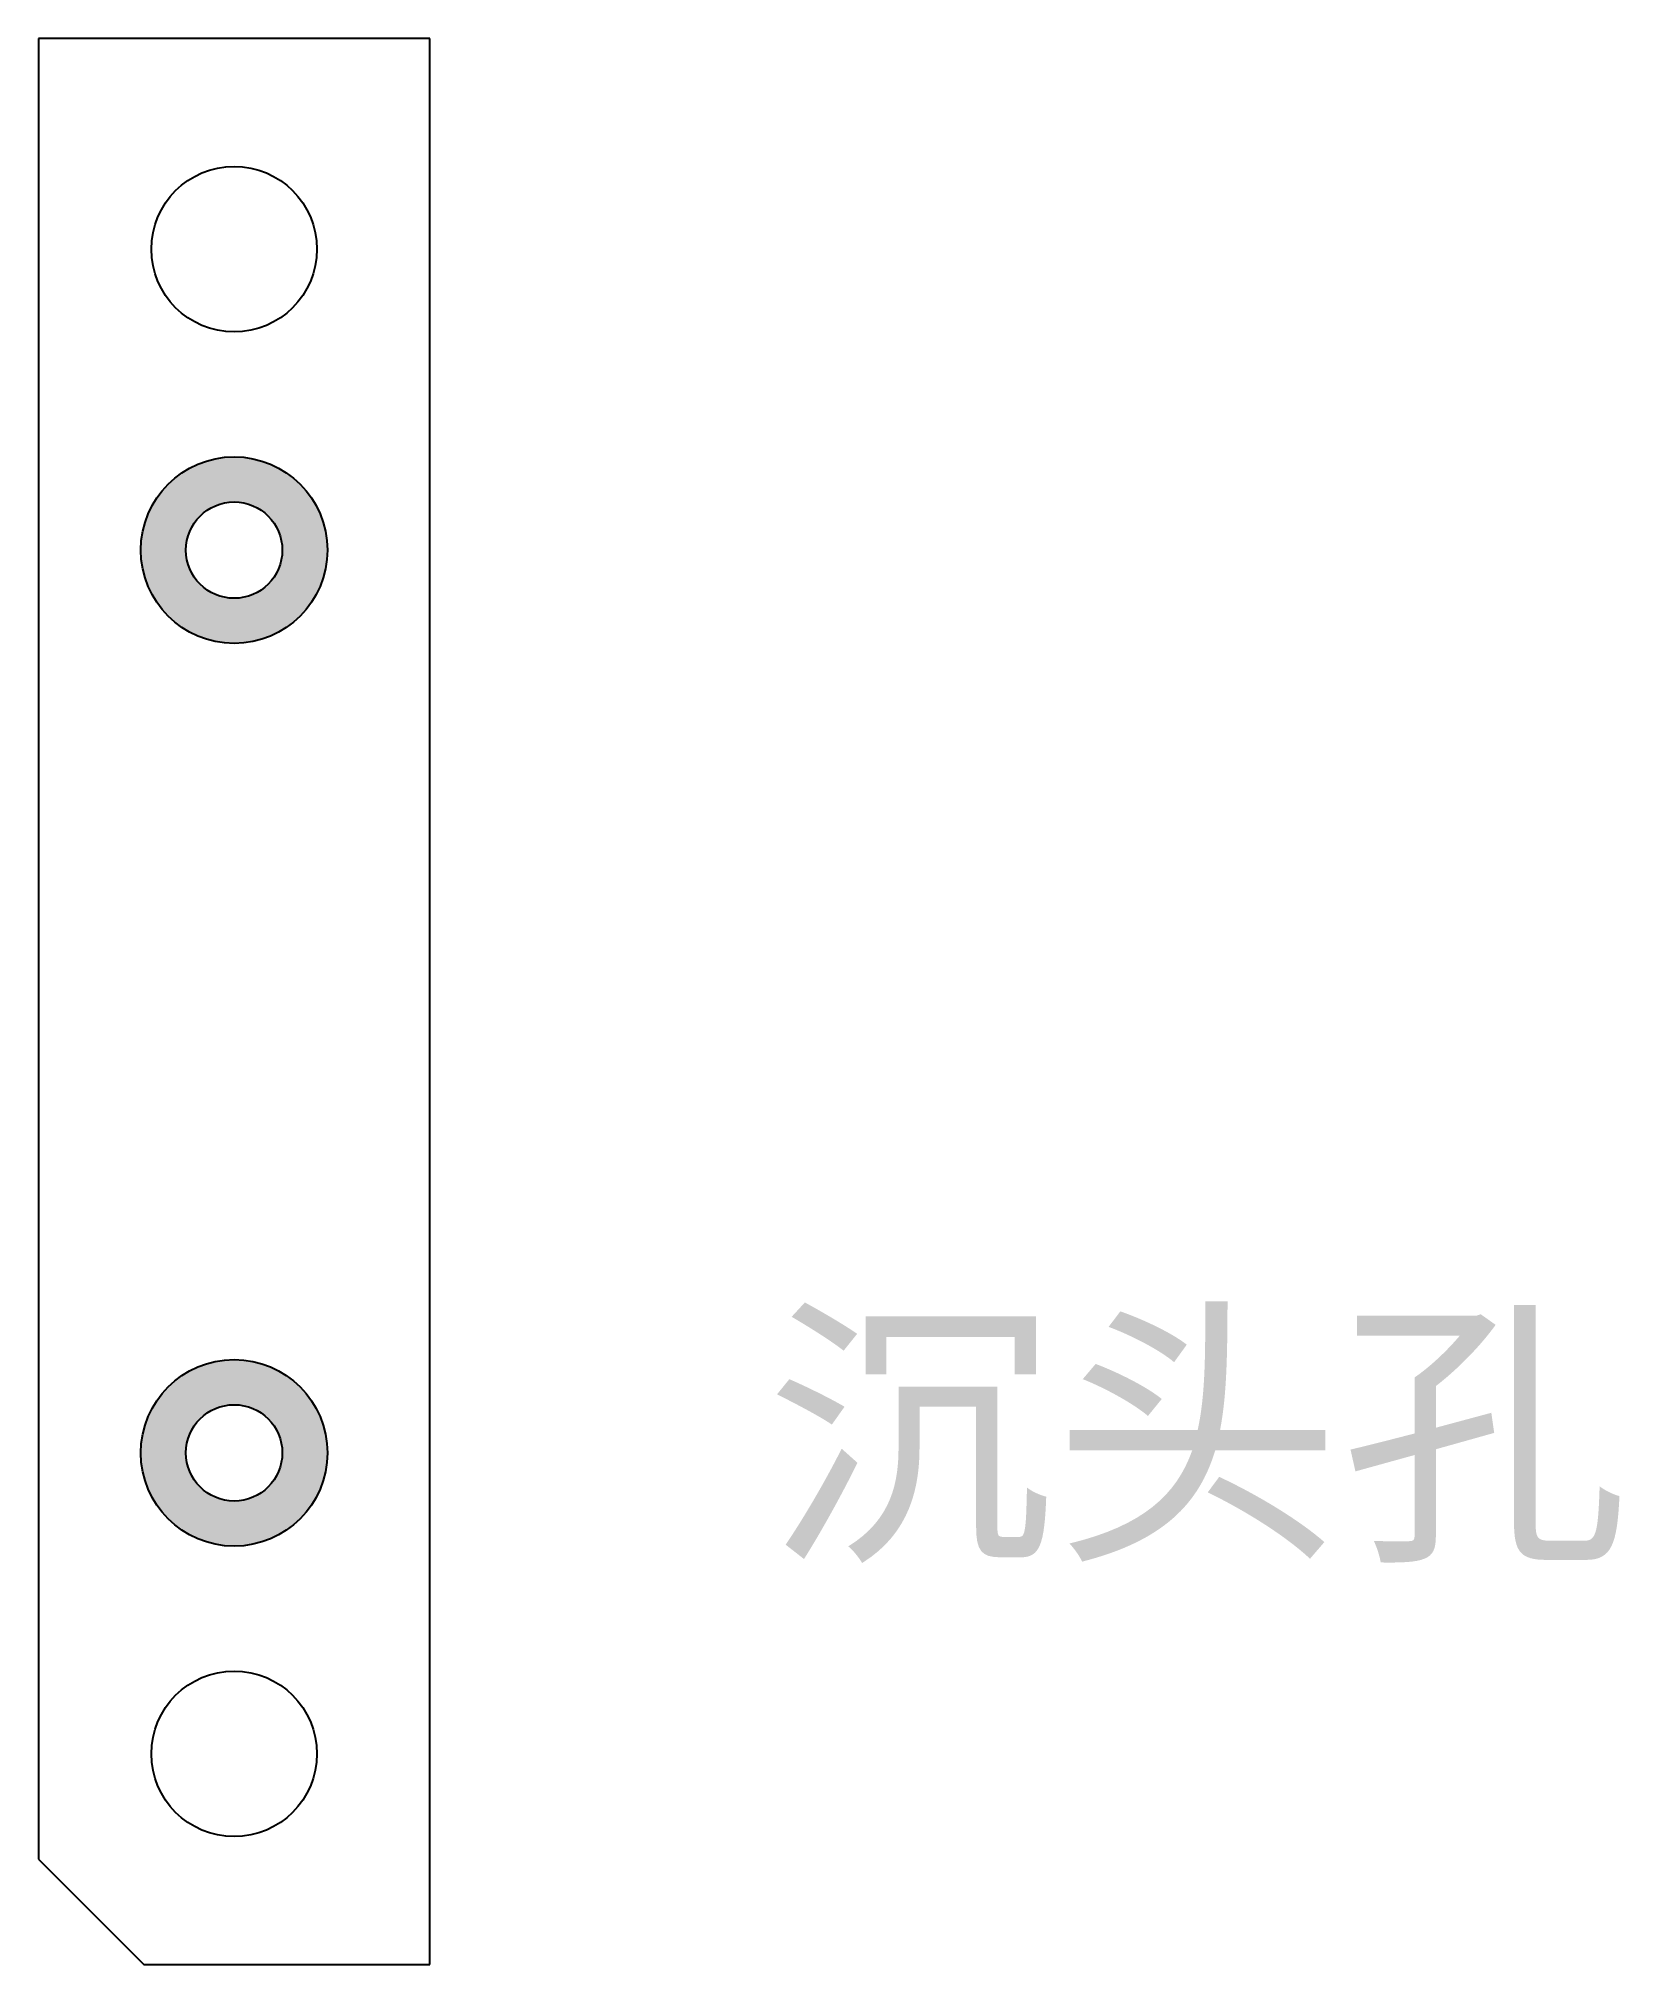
# Model space of a CAD drawing. Header units: millimetres. Extents: x -6.5 to 46, y -32 to 32.
import ezdxf

# ---------------------------------------------------------------- set-up
doc = ezdxf.new("R2010")
doc.units = ezdxf.units.MM

msp = doc.modelspace()

# ---------------------------------------------------------------- hatches: boundary and pattern name
h = msp.add_hatch(color=3)
h.dxf.hatch_style = 1
h.paths.add_polyline_path([(-3.1, 15, 1), (3.1, 15, 1)])
h.paths.add_polyline_path([(1.6, 15, -1), (-1.6, 15, -1)], flags=16)
h.paths.add_polyline_path([(-3.1, -15, 1), (3.1, -15, 1)])
h.paths.add_polyline_path([(1.6, -15, -1), (-1.6, -15, -1)], flags=16)

# ---------------------------------------------------------------- linework, layer by layer
at = {"color": 7, "linetype": 'Continuous', "lineweight": 25}
for p, q in [((6.5, 32), (-6.5, 32)), ((6.5, -32), (6.5, 32)), ((-6.5, 32), (-6.5, -28.5)), ((-6.5, -28.5), (-3, -32)), ((-3, -32), (6.5, -32))]:
    msp.add_line(p, q, dxfattribs=at)
for centre, radius in [((0, 25), 2.75), ((0, 15), 3.1), ((0, 15), 1.6), ((0, -15), 3.1), ((0, -15), 1.6), ((0, -25), 2.75)]:
    msp.add_circle(centre, radius, dxfattribs=at)

# ---------------------------------------------------------------- texts
at = {"insert": (17.676, -10.887), "char_height": 7, "attachment_point": 1}
msp.add_mtext_dynamic_manual_height_columns('{\\fSimSun|b0|i0|c134|p2;\\C3;沉头孔}', width=54.82058, gutter_width=17.5, heights=[0], dxfattribs=at)

doc.saveas('drawing.dxf')
